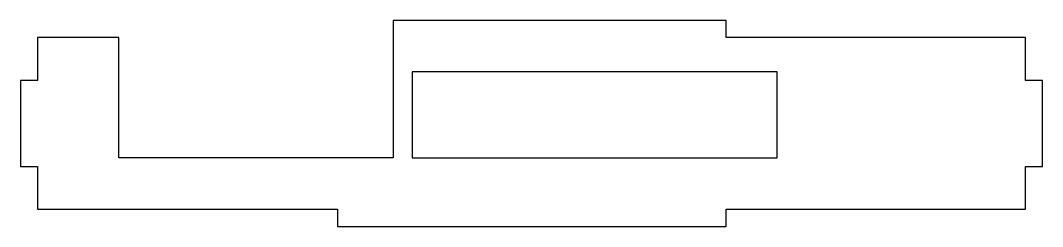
# Model space of a CAD drawing. Header units: millimetres. Extents: x -2 to 117, y -2 to 22.
import ezdxf

# ---------------------------------------------------------------- set-up
doc = ezdxf.new("R2010")
doc.units = ezdxf.units.MM

msp = doc.modelspace()

# ---------------------------------------------------------------- linework, layer by layer
at = {"color": 7, "linetype": 'Continuous', "lineweight": 25}
for p, q in [((41.55, 22), (41.55, 6)), ((80.46, 22), (41.55, 22)), ((80.46, 20), (80.46, 22)), ((0, 20), (0, 15)), ((9.5, 20), (0, 20)), ((9.5, 6), (9.5, 20)), ((115.41, 20), (80.46, 20)), ((115.41, 15), (115.41, 20)), ((43.77, 16), (43.77, 6)), ((86.41, 16), (43.77, 16)), ((86.41, 6), (86.41, 16)), ((-2, 15), (-2, 5)), ((0, 15), (-2, 15)), ((117.41, 15), (115.41, 15)), ((117.41, 5), (117.41, 15)), ((41.55, 6), (9.5, 6)), ((43.77, 6), (86.41, 6)), ((-2, 5), (0, 5)), ((0, 5), (0, 0)), ((115.41, 5), (117.41, 5)), ((115.41, 0), (115.41, 5)), ((0, 0), (35.05, 0)), ((35.05, 0), (35.05, -2)), ((80.46, 0), (115.41, 0)), ((80.46, -2), (80.46, 0)), ((35.05, -2), (80.46, -2))]:
    msp.add_line(p, q, dxfattribs=at)

doc.saveas('drawing.dxf')
